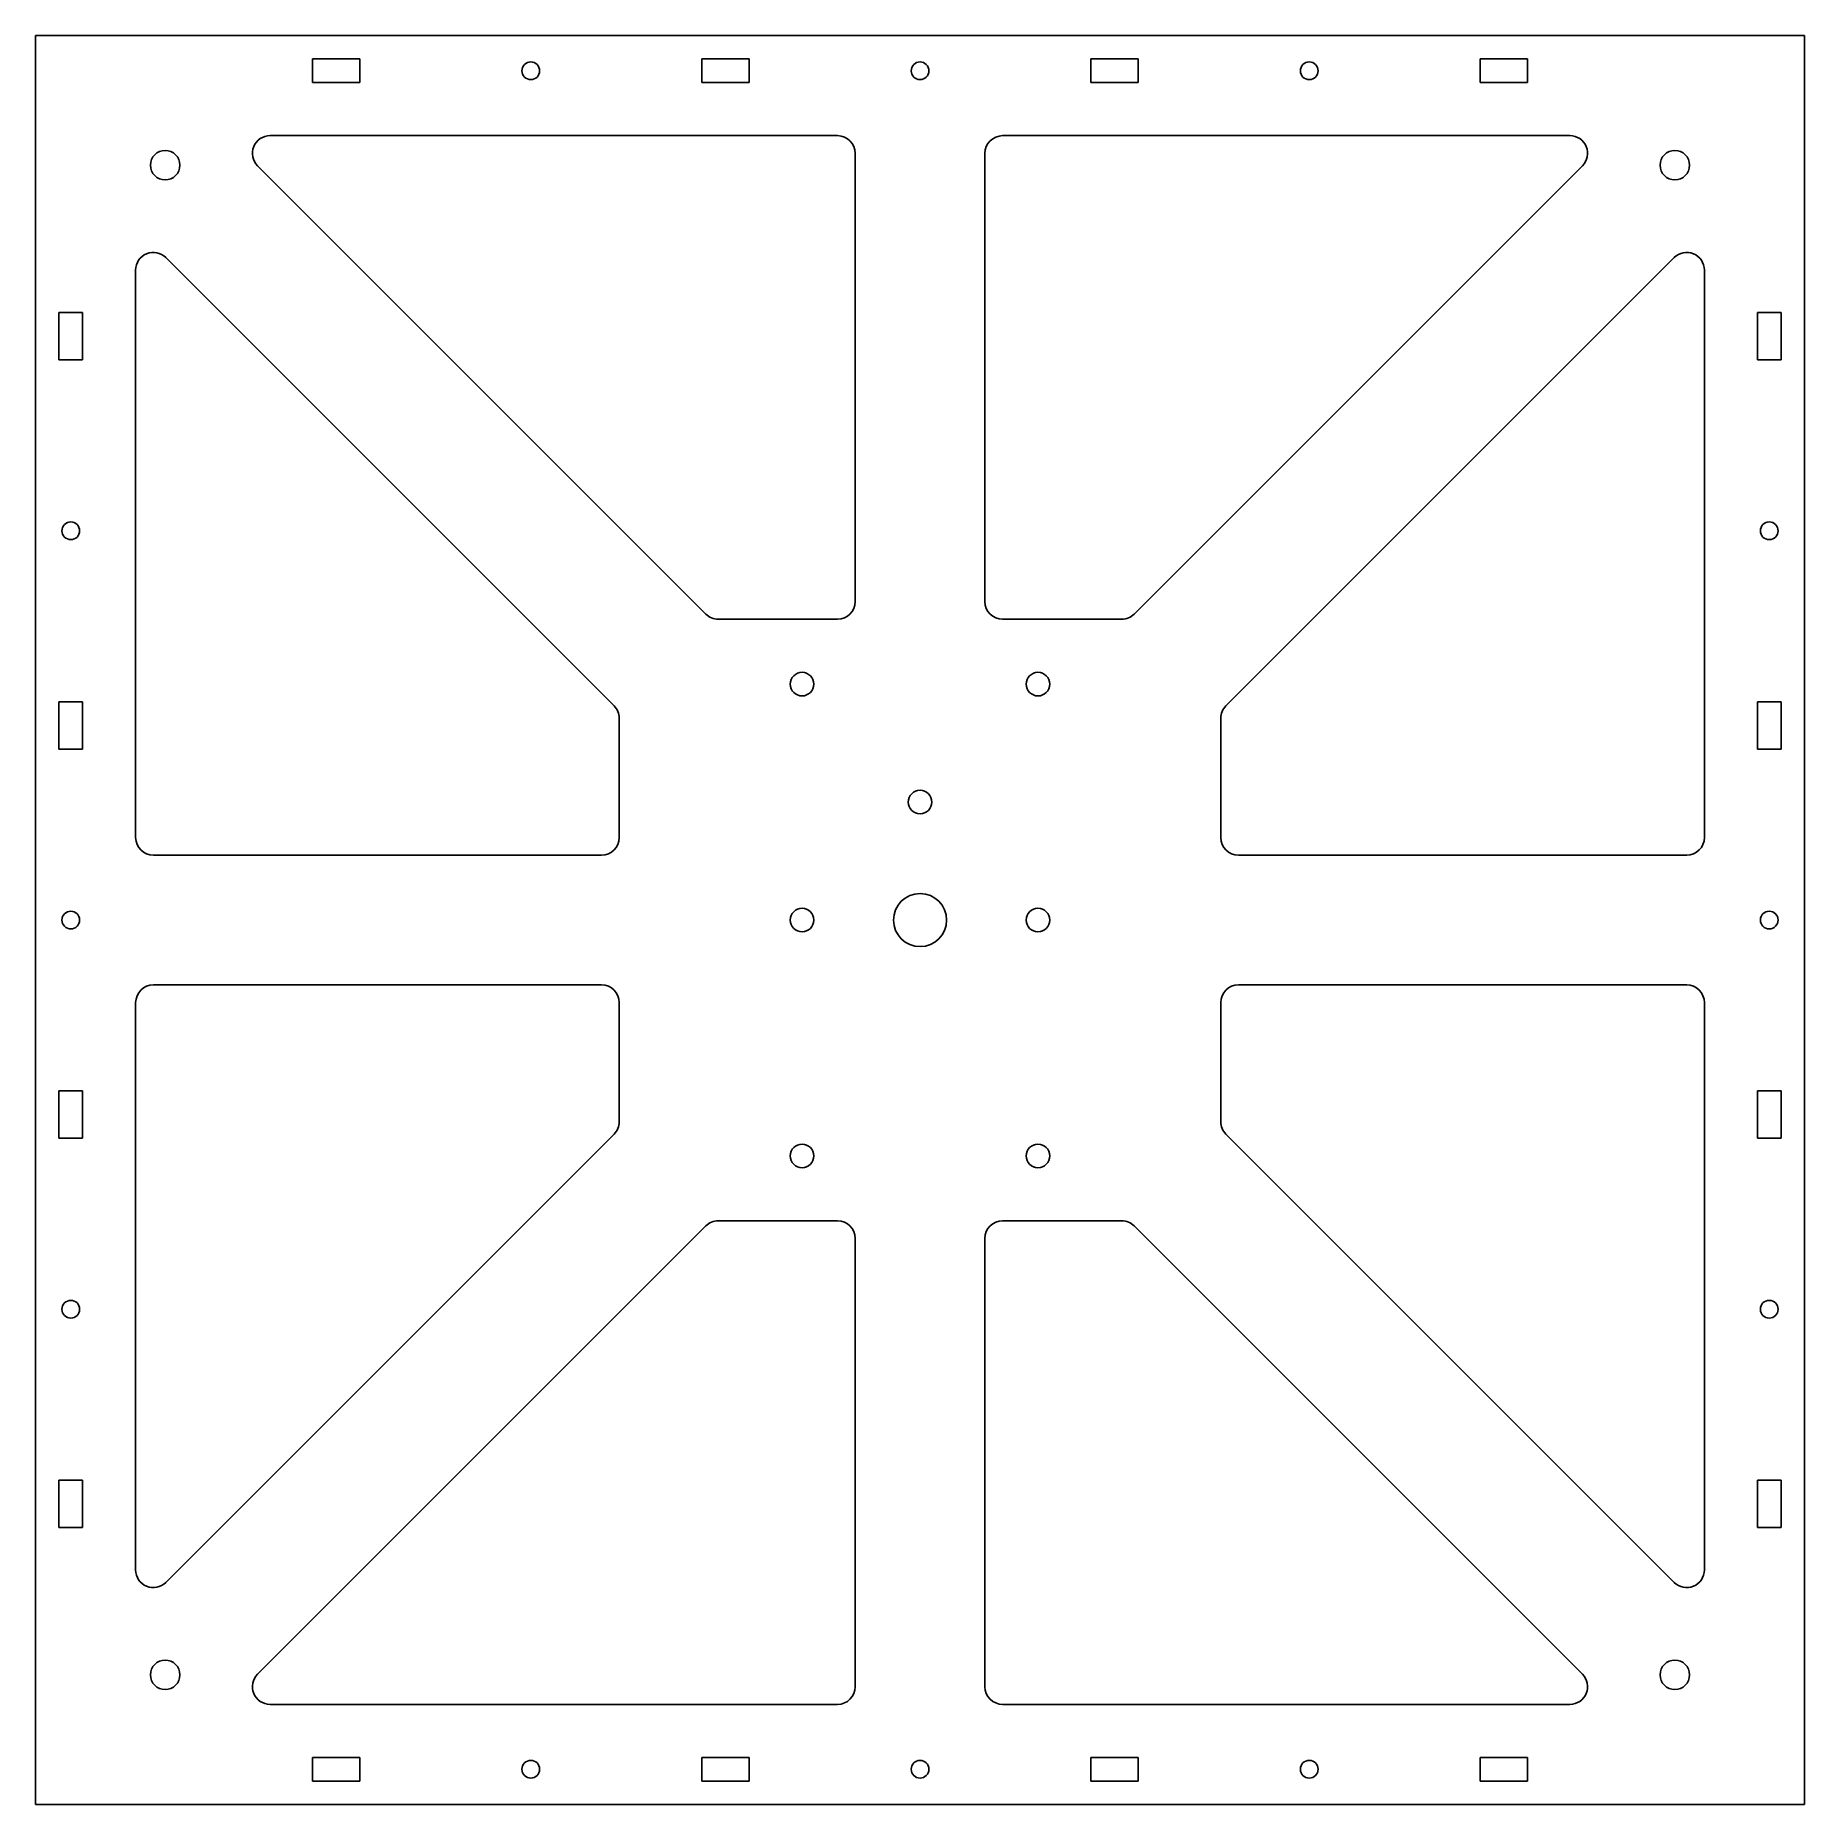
# Model space of a CAD drawing. Header units: millimetres. Extents: x -149 to 151, y -191 to 109.
import ezdxf

# ---------------------------------------------------------------- set-up
doc = ezdxf.new("R2010")
doc.units = ezdxf.units.MM

msp = doc.modelspace()

# ---------------------------------------------------------------- linework, layer by layer
at = {"color": 7, "linetype": 'Continuous', "lineweight": 25}
for p, q in [((151.46, 108.81), (-148.54, 108.81)), ((-148.54, 108.81), (-148.54, -191.19)), ((151.46, -191.19), (151.46, 108.81)), ((-93.53, 104.83), (-101.56, 104.83)), ((-101.56, 104.83), (-101.56, 100.8)), ((-93.53, 100.8), (-93.53, 104.83)), ((-27.53, 104.83), (-35.56, 104.83)), ((-35.56, 104.83), (-35.56, 100.8)), ((-27.53, 100.8), (-27.53, 104.83)), ((38.47, 104.83), (30.44, 104.83)), ((30.44, 104.83), (30.44, 100.8)), ((38.47, 100.8), (38.47, 104.83)), ((104.47, 104.83), (96.44, 104.83)), ((96.44, 104.83), (96.44, 100.8)), ((104.47, 100.8), (104.47, 104.83)), ((-101.56, 100.8), (-93.53, 100.8)), ((-35.56, 100.8), (-27.53, 100.8)), ((30.44, 100.8), (38.47, 100.8)), ((96.44, 100.8), (104.47, 100.8)), ((-12.54, 91.81), (-108.74, 91.81)), ((111.66, 91.81), (15.46, 91.81)), ((-9.54, 12.81), (-9.54, 88.81)), ((12.46, 88.81), (12.46, 12.81)), ((-110.87, 86.69), (-34.87, 10.69)), ((37.78, 10.69), (113.78, 86.69)), ((-131.54, 69.01), (-131.54, -27.19)), ((-50.42, -4.86), (-126.42, 71.14)), ((129.34, 71.14), (53.34, -4.86)), ((134.46, -27.19), (134.46, 69.01)), ((-140.53, 61.83), (-144.56, 61.83)), ((-144.56, 61.83), (-144.56, 53.8)), ((-140.53, 53.8), (-140.53, 61.83)), ((143.44, 61.83), (143.44, 53.8)), ((147.47, 61.83), (143.44, 61.83)), ((147.47, 53.8), (147.47, 61.83)), ((-144.56, 53.8), (-140.53, 53.8)), ((143.44, 53.8), (147.47, 53.8)), ((-32.74, 9.81), (-12.54, 9.81)), ((15.46, 9.81), (35.66, 9.81)), ((-144.56, -4.17), (-144.56, -12.2)), ((-140.53, -4.17), (-144.56, -4.17)), ((-140.53, -12.2), (-140.53, -4.17)), ((143.44, -4.17), (143.44, -12.2)), ((147.47, -4.17), (143.44, -4.17)), ((147.47, -12.2), (147.47, -4.17)), ((-49.54, -27.19), (-49.54, -6.99)), ((52.46, -6.99), (52.46, -27.19)), ((-144.56, -12.2), (-140.53, -12.2)), ((143.44, -12.2), (147.47, -12.2)), ((-128.54, -30.19), (-52.54, -30.19)), ((55.46, -30.19), (131.46, -30.19)), ((-52.54, -52.19), (-128.54, -52.19)), ((131.46, -52.19), (55.46, -52.19)), ((-131.54, -55.19), (-131.54, -151.39)), ((-49.54, -75.39), (-49.54, -55.19)), ((52.46, -55.19), (52.46, -75.39)), ((134.46, -151.39), (134.46, -55.19)), ((-140.53, -70.17), (-144.56, -70.17)), ((-144.56, -70.17), (-144.56, -78.2)), ((-140.53, -78.2), (-140.53, -70.17)), ((147.47, -70.17), (143.44, -70.17)), ((143.44, -70.17), (143.44, -78.2)), ((147.47, -78.2), (147.47, -70.17)), ((-126.42, -153.51), (-50.42, -77.51)), ((53.34, -77.51), (129.34, -153.51)), ((-144.56, -78.2), (-140.53, -78.2)), ((143.44, -78.2), (147.47, -78.2)), ((-12.54, -92.19), (-32.74, -92.19)), ((35.66, -92.19), (15.46, -92.19)), ((-34.87, -93.07), (-110.87, -169.07)), ((-9.54, -171.19), (-9.54, -95.19)), ((12.46, -95.19), (12.46, -171.19)), ((113.78, -169.07), (37.78, -93.07)), ((-140.53, -136.17), (-144.56, -136.17)), ((-144.56, -136.17), (-144.56, -144.2)), ((-140.53, -144.2), (-140.53, -136.17)), ((143.44, -136.17), (143.44, -144.2)), ((147.47, -136.17), (143.44, -136.17)), ((147.47, -144.2), (147.47, -136.17)), ((-144.56, -144.2), (-140.53, -144.2)), ((143.44, -144.2), (147.47, -144.2)), ((-108.74, -174.19), (-12.54, -174.19)), ((15.46, -174.19), (111.66, -174.19)), ((-101.56, -183.17), (-101.56, -187.2)), ((-93.53, -183.17), (-101.56, -183.17)), ((-93.53, -187.2), (-93.53, -183.17)), ((-35.56, -183.17), (-35.56, -187.2)), ((-27.53, -183.17), (-35.56, -183.17)), ((-27.53, -187.2), (-27.53, -183.17)), ((38.47, -183.17), (30.44, -183.17)), ((30.44, -183.17), (30.44, -187.2)), ((38.47, -187.2), (38.47, -183.17)), ((104.47, -183.17), (96.44, -183.17)), ((96.44, -183.17), (96.44, -187.2)), ((104.47, -187.2), (104.47, -183.17)), ((-101.56, -187.2), (-93.53, -187.2)), ((-35.56, -187.2), (-27.53, -187.2)), ((30.44, -187.2), (38.47, -187.2)), ((96.44, -187.2), (104.47, -187.2)), ((-148.54, -191.19), (151.46, -191.19))]:
    msp.add_line(p, q, dxfattribs=at)
for centre, radius in [((-64.54, 102.81), 1.5), ((1.46, 102.81), 1.5), ((67.46, 102.81), 1.5), ((-126.54, 86.81), 2.5), ((129.46, 86.81), 2.5), ((-142.54, 24.81), 1.5), ((145.46, 24.81), 1.5), ((-18.54, -1.19), 2), ((21.46, -1.19), 2), ((1.46, -21.19), 2), ((1.46, -41.19), 4.5), ((-142.54, -41.19), 1.5), ((-18.54, -41.19), 2), ((21.46, -41.19), 2), ((145.46, -41.19), 1.5), ((-18.54, -81.19), 2), ((21.46, -81.19), 2), ((-142.54, -107.19), 1.5), ((145.46, -107.19), 1.5), ((-126.54, -169.19), 2.5), ((129.46, -169.19), 2.5), ((-64.54, -185.19), 1.5), ((1.46, -185.19), 1.5), ((67.46, -185.19), 1.5)]:
    msp.add_circle(centre, radius, dxfattribs=at)
for centre, start, end in [((-108.74, 88.81), 90, 225), ((-12.54, 88.81), 0, 90), ((15.46, 88.81), 90, 180), ((111.66, 88.81), 315, 90), ((-128.54, 69.01), 45, 180), ((131.46, 69.01), 360, 135), ((-12.54, 12.81), 270, 0), ((15.46, 12.81), 180, 270), ((-32.74, 12.81), 225, 270), ((35.66, 12.81), 270, 315), ((-52.54, -6.99), 0, 45), ((55.46, -6.99), 135, 180), ((-128.54, -27.19), 180, 270), ((-52.54, -27.19), 270, 0), ((55.46, -27.19), 180, 270), ((131.46, -27.19), 270, 0), ((-128.54, -55.19), 90, 180), ((-52.54, -55.19), 0, 90), ((55.46, -55.19), 90, 180), ((131.46, -55.19), 0, 90), ((-52.54, -75.39), 315, 0), ((55.46, -75.39), 180, 225), ((-32.74, -95.19), 90, 135), ((-12.54, -95.19), 0, 90), ((15.46, -95.19), 90, 180), ((35.66, -95.19), 45, 90), ((-128.54, -151.39), 180, 315), ((131.46, -151.39), 225, 0), ((-108.74, -171.19), 135, 270), ((111.66, -171.19), 270, 45), ((-12.54, -171.19), 270, 0), ((15.46, -171.19), 180, 270)]:
    msp.add_arc(centre, 3, start, end, dxfattribs=at)

doc.saveas('drawing.dxf')
